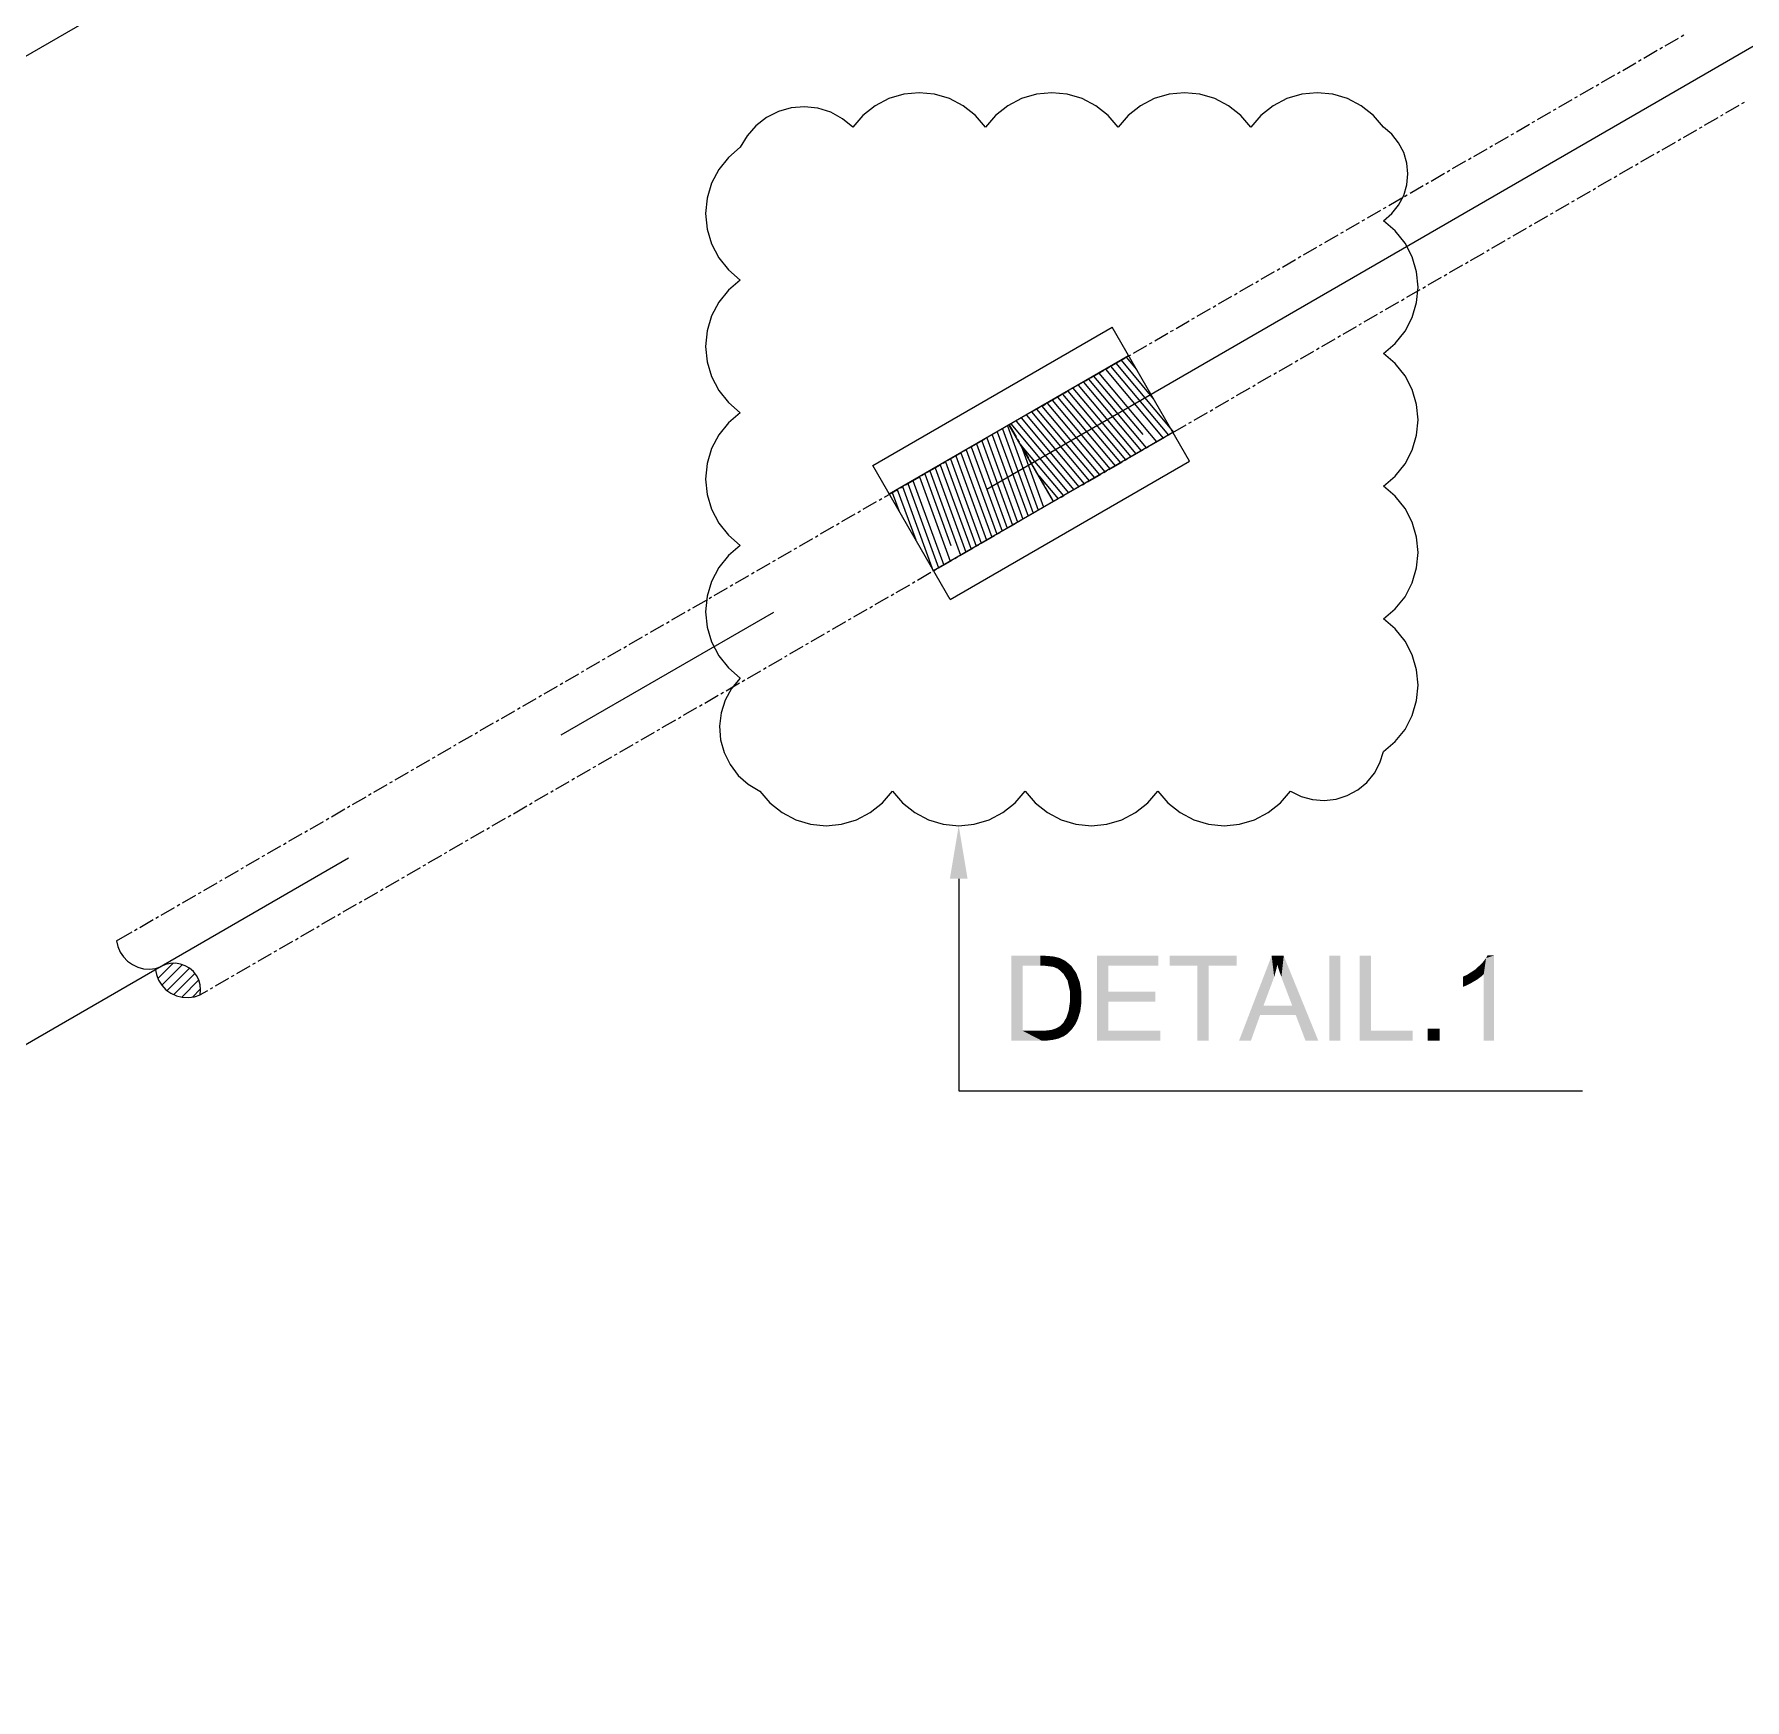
# Model space of a CAD drawing. Header units: millimetres. Extents: x 2 to 579, y 1 to 405.
# Drawn here: x 243.89 to 261.29, y 104.08 to 121.03 of the extents above; entities that cross this region are included whole.
import ezdxf

# ---------------------------------------------------------------- set-up
doc = ezdxf.new("R2010")
doc.units = ezdxf.units.MM
doc.linetypes.add('XKITLINE00', pattern=[0])
doc.layers.add('LinkedObject', color=7, linetype='Continuous', lineweight=0)

# ---------------------------------------------------------------- blocks, each defined once
blk = doc.blocks.new('*A4')
at = {"layer": 'LinkedObject'}
for color, points in [(6, [(253.384, 112.436), (253.204, 112.436), (253.294, 112.976)]), (7, [(253.828, 111.652), (253.943, 111.55), (253.828, 110.788)]), (7, [(254.124, 111.55), (253.828, 111.652), (254.126, 111.652)]), (7, [(253.943, 111.55), (253.828, 111.652), (254.124, 111.55)]), (7, [(254.126, 111.652), (254.175, 111.55), (254.124, 111.55)]), (7, [(254.176, 111.652), (254.175, 111.55), (254.126, 111.652)]), (7, [(254.176, 111.652), (254.249, 111.541), (254.175, 111.55)]), (7, [(254.253, 111.646), (254.249, 111.541), (254.176, 111.652)]), (7, [(254.28, 111.64), (254.249, 111.541), (254.253, 111.646)]), (7, [(254.28, 111.64), (254.272, 111.533), (254.249, 111.541)]), (7, [(254.272, 111.533), (254.28, 111.64), (254.304, 111.52)]), (7, [(254.38, 111.6), (254.28, 111.64), (254.317, 111.631)]), (7, [(254.406, 111.578), (254.28, 111.64), (254.38, 111.6)]), (7, [(254.358, 111.471), (254.28, 111.64), (254.406, 111.578)]), (7, [(254.304, 111.52), (254.28, 111.64), (254.358, 111.471)]), (7, [(254.406, 111.578), (254.38, 111.435), (254.358, 111.471)]), (7, [(254.44, 111.549), (254.38, 111.435), (254.406, 111.578)]), (7, [(254.815, 111.286), (254.701, 110.788), (254.701, 111.652)]), (7, [(254.815, 111.286), (254.701, 111.652), (254.815, 111.55)]), (7, [(255.326, 111.55), (254.701, 111.652), (255.326, 111.652)]), (7, [(254.815, 111.55), (254.701, 111.652), (255.326, 111.55)]), (7, [(255.439, 111.652), (255.723, 111.55), (255.439, 111.55)]), (7, [(255.837, 111.55), (255.723, 111.55), (255.439, 111.652)]), (7, [(255.837, 111.55), (255.439, 111.652), (256.123, 111.652)]), (7, [(255.837, 111.55), (256.123, 111.652), (256.123, 111.55)]), (7, [(256.478, 111.652), (256.489, 111.396), (256.146, 110.788)]), (7, [(256.489, 111.396), (256.478, 111.652), (256.504, 111.437)]), (7, [(256.504, 111.437), (256.478, 111.652), (256.527, 111.52)]), (7, [(256.527, 111.52), (256.478, 111.652), (256.536, 111.562)]), (7, [(256.601, 111.652), (256.536, 111.562), (256.478, 111.652)]), (7, [(256.536, 111.562), (256.601, 111.652), (256.546, 111.526)]), (7, [(256.546, 111.526), (256.601, 111.652), (256.577, 111.436)]), (7, [(256.577, 111.436), (256.601, 111.652), (256.597, 111.382)]), (7, [(256.597, 111.382), (256.601, 111.652), (256.688, 111.143)]), (7, [(256.688, 111.143), (256.601, 111.652), (256.723, 111.05)]), (7, [(256.723, 111.05), (256.601, 111.652), (256.953, 110.788)]), (7, [(257.178, 111.652), (257.064, 110.788), (257.064, 111.652)]), (7, [(257.178, 110.788), (257.064, 110.788), (257.178, 111.652)]), (7, [(257.489, 111.652), (257.375, 110.788), (257.375, 111.652)]), (7, [(257.489, 110.89), (257.375, 110.788), (257.489, 111.652)]), (7, [(258.636, 111.464), (258.579, 111.54), (258.613, 111.57)]), (7, [(258.66, 111.628), (258.636, 111.464), (258.613, 111.57)]), (7, [(258.636, 110.788), (258.66, 111.628), (258.742, 110.788)]), (7, [(258.636, 111.464), (258.66, 111.628), (258.636, 110.788)]), (7, [(258.742, 111.656), (258.66, 111.628), (258.674, 111.656)]), (7, [(258.742, 110.788), (258.66, 111.628), (258.742, 111.656)]), (7, [(253.828, 110.788), (253.943, 111.55), (253.943, 110.89)]), (7, [(254.491, 111.475), (254.38, 111.435), (254.44, 111.549)]), (7, [(254.38, 111.435), (254.491, 111.475), (254.402, 111.399)]), (7, [(254.402, 111.399), (254.491, 111.475), (254.508, 111.43)]), (7, [(254.508, 111.43), (254.425, 111.294), (254.402, 111.399)]), (7, [(254.525, 111.385), (254.425, 111.294), (254.508, 111.43)]), (7, [(255.723, 110.788), (255.837, 111.55), (255.837, 110.788)]), (7, [(255.723, 111.55), (255.837, 111.55), (255.723, 110.788)]), (7, [(256.146, 110.788), (256.489, 111.396), (256.394, 111.143)]), (7, [(258.469, 111.46), (258.505, 111.373), (258.424, 111.439)]), (7, [(258.424, 111.439), (258.505, 111.373), (258.424, 111.336)]), (7, [(258.567, 111.409), (258.469, 111.46), (258.546, 111.51)]), (7, [(258.505, 111.373), (258.469, 111.46), (258.536, 111.391)]), (7, [(258.536, 111.391), (258.469, 111.46), (258.567, 111.409)]), (7, [(258.579, 111.54), (258.636, 111.464), (258.546, 111.51)]), (7, [(258.546, 111.51), (258.636, 111.464), (258.567, 111.409)]), (7, [(258.567, 111.409), (258.636, 111.464), (258.617, 111.446)]), (7, [(254.542, 111.283), (254.425, 111.294), (254.525, 111.385)]), (7, [(254.542, 111.225), (254.425, 111.294), (254.542, 111.283)]), (7, [(254.425, 111.294), (254.542, 111.225), (254.425, 111.227)]), (7, [(254.542, 111.225), (254.425, 111.178), (254.425, 111.227)]), (7, [(254.542, 111.176), (254.425, 111.178), (254.542, 111.225)]), (7, [(254.815, 111.184), (254.701, 110.788), (254.815, 111.286)]), (7, [(255.294, 111.184), (254.815, 111.286), (255.294, 111.286)]), (7, [(254.815, 111.184), (254.815, 111.286), (255.294, 111.184)]), (7, [(258.424, 111.336), (258.505, 111.373), (258.449, 111.345)]), (7, [(254.359, 110.971), (254.519, 111.05), (254.46, 110.925)]), (7, [(254.391, 111.026), (254.519, 111.05), (254.359, 110.971)]), (7, [(254.402, 111.06), (254.519, 111.05), (254.391, 111.026)]), (7, [(254.519, 111.05), (254.402, 111.06), (254.413, 111.095)]), (7, [(254.425, 111.178), (254.542, 111.176), (254.413, 111.095)]), (7, [(254.413, 111.095), (254.542, 111.176), (254.519, 111.05)]), (7, [(254.46, 110.925), (254.519, 111.05), (254.478, 110.95)]), (7, [(254.478, 110.95), (254.519, 111.05), (254.508, 111.012)]), (7, [(254.519, 111.05), (254.542, 111.176), (254.531, 111.089)]), (7, [(254.815, 110.89), (254.701, 110.788), (254.815, 111.184)]), (7, [(256.361, 111.05), (256.146, 110.788), (256.394, 111.143)]), (7, [(256.146, 110.788), (256.361, 111.05), (256.267, 110.788)]), (7, [(256.394, 111.143), (256.723, 111.05), (256.361, 111.05)]), (7, [(256.688, 111.143), (256.723, 111.05), (256.394, 111.143)]), (7, [(256.723, 111.05), (256.953, 110.788), (256.823, 110.788)]), (7, [(253.943, 110.89), (254.14, 110.788), (253.828, 110.788)]), (7, [(254.127, 110.89), (254.14, 110.788), (253.943, 110.89)]), (7, [(254.127, 110.89), (254.179, 110.788), (254.14, 110.788)]), (7, [(254.17, 110.89), (254.179, 110.788), (254.127, 110.89)]), (7, [(254.279, 110.803), (254.17, 110.89), (254.237, 110.898)]), (7, [(254.248, 110.796), (254.17, 110.89), (254.279, 110.803)]), (7, [(254.179, 110.788), (254.17, 110.89), (254.248, 110.796)]), (7, [(254.261, 110.906), (254.279, 110.803), (254.237, 110.898)]), (7, [(254.285, 110.914), (254.279, 110.803), (254.261, 110.906)]), (7, [(254.279, 110.803), (254.285, 110.914), (254.309, 110.81)]), (7, [(254.382, 110.846), (254.285, 110.914), (254.324, 110.936)]), (7, [(254.36, 110.832), (254.285, 110.914), (254.382, 110.846)]), (7, [(254.309, 110.81), (254.285, 110.914), (254.36, 110.832)]), (7, [(254.339, 110.951), (254.403, 110.861), (254.324, 110.936)]), (7, [(254.324, 110.936), (254.403, 110.861), (254.382, 110.846)]), (7, [(254.46, 110.925), (254.339, 110.951), (254.359, 110.971)]), (7, [(254.442, 110.9), (254.339, 110.951), (254.46, 110.925)]), (7, [(254.403, 110.861), (254.339, 110.951), (254.442, 110.9)]), (7, [(254.701, 110.788), (254.815, 110.89), (255.346, 110.788)]), (7, [(255.346, 110.788), (254.815, 110.89), (255.346, 110.89)]), (7, [(257.375, 110.788), (257.489, 110.89), (257.914, 110.788)]), (7, [(257.914, 110.788), (257.489, 110.89), (257.914, 110.89)]), (7, [(258.188, 110.909), (258.067, 110.788), (258.067, 110.909)]), (7, [(258.188, 110.788), (258.067, 110.788), (258.188, 110.909)])]:
    blk.add_hatch(color=color, dxfattribs=at).paths.add_polyline_path(points, flags=17)
at = {"layer": 'LinkedObject', "color": 6, "linetype": 'XKITLINE00', "lineweight": 0}
for p, q in [((222.761, 108.645), (264.155, 132.569)), ((253.579, 116.401), (268.4, 124.968)), ((249.25, 113.899), (251.414, 115.15)), ((232.264, 104.082), (247.085, 112.648)), ((253.294, 112.436), (253.294, 110.279)), ((253.294, 110.279), (259.642, 110.279))]:
    blk.add_line(p, q, dxfattribs=at)
at = {"layer": 'LinkedObject', "color": 9, "linetype": 'XKITLINE00', "lineweight": 0}
for p, q in [((260.483, 120.912), (260.618, 120.99)), ((260.645, 121.005), (260.672, 121.021)), ((260.266, 120.786), (260.402, 120.865)), ((260.429, 120.88), (260.456, 120.896)), ((259.996, 120.63), (260.023, 120.646)), ((260.05, 120.661), (260.185, 120.739)), ((260.212, 120.755), (260.239, 120.771)), ((259.617, 120.411), (259.752, 120.489)), ((259.779, 120.505), (259.806, 120.521)), ((259.834, 120.536), (259.969, 120.614)), ((259.401, 120.286), (259.536, 120.364)), ((259.563, 120.38), (259.59, 120.395)), ((261.101, 120.229), (261.236, 120.307)), ((261.263, 120.323), (261.29, 120.339)), ((258.968, 120.036), (259.103, 120.114)), ((259.13, 120.13), (259.157, 120.145)), ((259.184, 120.161), (259.319, 120.239)), ((259.347, 120.255), (259.374, 120.27)), ((260.884, 120.104), (261.02, 120.182)), ((261.047, 120.198), (261.074, 120.213)), ((258.751, 119.911), (258.887, 119.989)), ((258.914, 120.005), (258.941, 120.02)), ((260.451, 119.854), (260.587, 119.932)), ((260.614, 119.948), (260.641, 119.963)), ((260.668, 119.979), (260.803, 120.057)), ((260.83, 120.073), (260.857, 120.088)), ((258.481, 119.754), (258.508, 119.77)), ((258.535, 119.786), (258.67, 119.864)), ((258.697, 119.879), (258.724, 119.895)), ((260.235, 119.729), (260.37, 119.807)), ((260.397, 119.823), (260.424, 119.838)), ((258.102, 119.535), (258.237, 119.614)), ((258.264, 119.629), (258.291, 119.645)), ((258.318, 119.661), (258.454, 119.739)), ((259.964, 119.572), (259.991, 119.588)), ((260.018, 119.604), (260.154, 119.682)), ((260.181, 119.697), (260.208, 119.713)), ((257.886, 119.41), (258.021, 119.488)), ((258.048, 119.504), (258.075, 119.52)), ((259.586, 119.353), (259.721, 119.432)), ((259.748, 119.447), (259.775, 119.463)), ((259.802, 119.478), (259.937, 119.557)), ((257.453, 119.16), (257.588, 119.238)), ((257.615, 119.254), (257.642, 119.27)), ((257.669, 119.285), (257.804, 119.363)), ((257.831, 119.379), (257.858, 119.395)), ((259.369, 119.228), (259.504, 119.306)), ((259.531, 119.322), (259.559, 119.338)), ((257.236, 119.035), (257.371, 119.113)), ((257.398, 119.129), (257.426, 119.144)), ((258.936, 118.978), (259.072, 119.056)), ((259.099, 119.072), (259.126, 119.088)), ((259.153, 119.103), (259.288, 119.181)), ((259.315, 119.197), (259.342, 119.213)), ((256.966, 118.879), (256.993, 118.894)), ((257.02, 118.91), (257.155, 118.988)), ((257.182, 119.004), (257.209, 119.019)), ((258.72, 118.853), (258.855, 118.931)), ((258.882, 118.947), (258.909, 118.962)), ((256.587, 118.66), (256.722, 118.738)), ((256.749, 118.754), (256.776, 118.769)), ((256.803, 118.785), (256.939, 118.863)), ((258.449, 118.697), (258.476, 118.712)), ((258.503, 118.728), (258.639, 118.806)), ((258.666, 118.822), (258.693, 118.837)), ((256.37, 118.535), (256.506, 118.613)), ((256.533, 118.628), (256.56, 118.644)), ((258.07, 118.478), (258.206, 118.556)), ((258.233, 118.572), (258.26, 118.587)), ((258.287, 118.603), (258.422, 118.681)), ((255.937, 118.284), (256.073, 118.363)), ((256.1, 118.378), (256.127, 118.394)), ((256.154, 118.41), (256.289, 118.488)), ((256.316, 118.503), (256.343, 118.519)), ((257.854, 118.353), (257.989, 118.431)), ((258.016, 118.446), (258.043, 118.462)), ((255.721, 118.159), (255.856, 118.238)), ((255.883, 118.253), (255.91, 118.269)), ((257.583, 118.196), (257.611, 118.212)), ((257.638, 118.228), (257.773, 118.306)), ((257.8, 118.321), (257.827, 118.337)), ((255.45, 118.003), (255.478, 118.019)), ((255.505, 118.034), (255.64, 118.112)), ((255.667, 118.128), (255.694, 118.144)), ((257.205, 117.977), (257.34, 118.055)), ((257.367, 118.071), (257.394, 118.087)), ((257.421, 118.102), (257.556, 118.181)), ((255.072, 117.784), (255.207, 117.862)), ((255.234, 117.878), (255.261, 117.893)), ((255.288, 117.909), (255.423, 117.987)), ((256.934, 117.821), (256.961, 117.837)), ((256.988, 117.852), (257.123, 117.93)), ((257.151, 117.946), (257.178, 117.962)), ((254.855, 117.659), (254.99, 117.737)), ((255.018, 117.753), (255.045, 117.768)), ((256.555, 117.602), (256.691, 117.68)), ((256.718, 117.696), (256.745, 117.711)), ((256.772, 117.727), (256.907, 117.805)), ((254.585, 117.503), (254.612, 117.518)), ((254.639, 117.534), (254.774, 117.612)), ((254.801, 117.628), (254.828, 117.643)), ((256.339, 117.477), (256.474, 117.555)), ((256.501, 117.571), (256.528, 117.586)), ((254.206, 117.284), (254.341, 117.362)), ((254.368, 117.377), (254.395, 117.393)), ((254.422, 117.409), (254.558, 117.487)), ((256.068, 117.321), (256.095, 117.336)), ((256.122, 117.352), (256.258, 117.43)), ((256.285, 117.446), (256.312, 117.461)), ((254.049, 117.193), (254.125, 117.237)), ((254.152, 117.252), (254.179, 117.268)), ((255.69, 117.102), (255.825, 117.18)), ((255.852, 117.195), (255.879, 117.211)), ((255.906, 117.227), (256.041, 117.305)), ((253.881, 116.932), (253.81, 117.055)), ((255.473, 116.977), (255.608, 117.055)), ((255.635, 117.07), (255.662, 117.086)), ((253.35, 116.789), (253.377, 116.805)), ((253.404, 116.82), (253.562, 116.911)), ((253.912, 116.878), (253.897, 116.905)), ((254.006, 116.715), (253.928, 116.85)), ((255.04, 116.726), (255.175, 116.804)), ((255.203, 116.82), (255.23, 116.836)), ((255.257, 116.851), (255.392, 116.93)), ((255.419, 116.945), (255.446, 116.961)), ((252.971, 116.57), (253.107, 116.648)), ((253.134, 116.664), (253.161, 116.68)), ((253.188, 116.695), (253.323, 116.773)), ((254.037, 116.661), (254.022, 116.688)), ((254.131, 116.499), (254.053, 116.634)), ((254.824, 116.601), (254.959, 116.679)), ((254.986, 116.695), (255.013, 116.711)), ((252.755, 116.445), (252.89, 116.523)), ((252.917, 116.539), (252.944, 116.554)), ((254.162, 116.445), (254.147, 116.472)), ((254.553, 116.445), (254.58, 116.46)), ((254.607, 116.476), (254.743, 116.554)), ((254.77, 116.57), (254.797, 116.586)), ((252.322, 116.195), (252.457, 116.273)), ((252.484, 116.289), (252.511, 116.304)), ((252.538, 116.32), (252.674, 116.398)), ((252.701, 116.414), (252.728, 116.429)), ((254.174, 116.226), (254.31, 116.304)), ((254.249, 116.294), (254.178, 116.418)), ((254.337, 116.32), (254.364, 116.335)), ((254.391, 116.351), (254.526, 116.429)), ((252.106, 116.07), (252.241, 116.148)), ((252.268, 116.164), (252.295, 116.179)), ((253.958, 116.101), (254.093, 116.179)), ((254.12, 116.195), (254.147, 116.21)), ((251.835, 115.913), (251.862, 115.929)), ((251.889, 115.945), (252.024, 116.023)), ((252.051, 116.038), (252.078, 116.054)), ((253.525, 115.851), (253.66, 115.929)), ((253.687, 115.944), (253.714, 115.96)), ((253.741, 115.976), (253.877, 116.054)), ((253.904, 116.07), (253.931, 116.085)), ((251.456, 115.694), (251.591, 115.773)), ((251.619, 115.788), (251.646, 115.804)), ((251.673, 115.82), (251.808, 115.898)), ((253.309, 115.726), (253.444, 115.804)), ((253.471, 115.819), (253.498, 115.835)), ((251.24, 115.569), (251.375, 115.648)), ((251.402, 115.663), (251.429, 115.679)), ((253.038, 115.569), (253.065, 115.585)), ((253.092, 115.6), (253.227, 115.679)), ((253.254, 115.694), (253.282, 115.71)), ((250.969, 115.413), (250.996, 115.429)), ((251.023, 115.444), (251.159, 115.522)), ((251.186, 115.538), (251.213, 115.554)), ((252.659, 115.35), (252.795, 115.428)), ((252.822, 115.444), (252.849, 115.46)), ((252.876, 115.475), (253.011, 115.554)), ((250.59, 115.194), (250.726, 115.272)), ((250.753, 115.288), (250.78, 115.303)), ((250.807, 115.319), (250.942, 115.397)), ((252.443, 115.225), (252.578, 115.303)), ((252.605, 115.319), (252.632, 115.335)), ((250.32, 115.038), (250.347, 115.053)), ((250.374, 115.069), (250.509, 115.147)), ((250.536, 115.163), (250.563, 115.178)), ((252.01, 114.975), (252.145, 115.053)), ((252.172, 115.069), (252.199, 115.084)), ((252.226, 115.1), (252.362, 115.178)), ((252.389, 115.194), (252.416, 115.209)), ((249.941, 114.819), (250.076, 114.897)), ((250.103, 114.913), (250.13, 114.928)), ((250.158, 114.944), (250.293, 115.022)), ((251.793, 114.85), (251.929, 114.928)), ((251.956, 114.944), (251.983, 114.959)), ((249.725, 114.694), (249.86, 114.772)), ((249.887, 114.787), (249.914, 114.803)), ((251.523, 114.693), (251.55, 114.709)), ((251.577, 114.725), (251.712, 114.803)), ((251.739, 114.819), (251.766, 114.834)), ((249.454, 114.537), (249.481, 114.553)), ((249.508, 114.569), (249.643, 114.647)), ((249.67, 114.662), (249.698, 114.678)), ((251.144, 114.475), (251.279, 114.553)), ((251.306, 114.568), (251.333, 114.584)), ((251.361, 114.6), (251.496, 114.678)), ((249.075, 114.318), (249.211, 114.397)), ((249.238, 114.412), (249.265, 114.428)), ((249.292, 114.443), (249.427, 114.522)), ((250.928, 114.349), (251.063, 114.428)), ((251.09, 114.443), (251.117, 114.459)), ((248.859, 114.193), (248.994, 114.271)), ((249.021, 114.287), (249.048, 114.303)), ((250.657, 114.193), (250.684, 114.209)), ((250.711, 114.224), (250.846, 114.303)), ((250.874, 114.318), (250.901, 114.334)), ((248.426, 113.943), (248.561, 114.021)), ((248.588, 114.037), (248.615, 114.052)), ((248.642, 114.068), (248.778, 114.146)), ((248.805, 114.162), (248.832, 114.178)), ((250.278, 113.974), (250.414, 114.052)), ((250.441, 114.068), (250.468, 114.084)), ((250.495, 114.099), (250.63, 114.177)), ((248.209, 113.818), (248.345, 113.896)), ((248.372, 113.912), (248.399, 113.927)), ((250.008, 113.818), (250.035, 113.833)), ((250.062, 113.849), (250.197, 113.927)), ((250.224, 113.943), (250.251, 113.958)), ((247.939, 113.662), (247.966, 113.677)), ((247.993, 113.693), (248.128, 113.771)), ((248.155, 113.787), (248.182, 113.802)), ((249.629, 113.599), (249.764, 113.677)), ((249.791, 113.693), (249.818, 113.708)), ((249.845, 113.724), (249.981, 113.802)), ((247.56, 113.443), (247.695, 113.521)), ((247.722, 113.536), (247.75, 113.552)), ((247.777, 113.568), (247.912, 113.646)), ((249.412, 113.474), (249.548, 113.552)), ((249.575, 113.568), (249.602, 113.583)), ((247.344, 113.318), (247.479, 113.396)), ((247.506, 113.411), (247.533, 113.427)), ((249.142, 113.317), (249.169, 113.333)), ((249.196, 113.349), (249.331, 113.427)), ((249.358, 113.442), (249.385, 113.458)), ((246.911, 113.067), (247.046, 113.146)), ((247.073, 113.161), (247.1, 113.177)), ((247.127, 113.192), (247.263, 113.271)), ((247.29, 113.286), (247.317, 113.302)), ((248.763, 113.098), (248.898, 113.177)), ((248.925, 113.192), (248.953, 113.208)), ((248.98, 113.224), (249.115, 113.302)), ((246.694, 112.942), (246.83, 113.02)), ((246.857, 113.036), (246.884, 113.052)), ((248.547, 112.973), (248.682, 113.052)), ((248.709, 113.067), (248.736, 113.083)), ((246.424, 112.786), (246.451, 112.801)), ((246.478, 112.817), (246.613, 112.895)), ((246.64, 112.911), (246.667, 112.927)), ((248.114, 112.723), (248.249, 112.801)), ((248.276, 112.817), (248.303, 112.833)), ((248.33, 112.848), (248.466, 112.926)), ((248.493, 112.942), (248.52, 112.958)), ((246.045, 112.567), (246.18, 112.645)), ((246.207, 112.661), (246.234, 112.676)), ((246.261, 112.692), (246.397, 112.77)), ((247.897, 112.598), (248.033, 112.676)), ((248.06, 112.692), (248.087, 112.707)), ((245.829, 112.442), (245.964, 112.52)), ((245.991, 112.536), (246.018, 112.551)), ((247.627, 112.442), (247.654, 112.457)), ((247.681, 112.473), (247.816, 112.551)), ((247.843, 112.567), (247.87, 112.582)), ((245.396, 112.192), (245.531, 112.27)), ((245.558, 112.285), (245.585, 112.301)), ((245.612, 112.317), (245.747, 112.395)), ((245.774, 112.411), (245.801, 112.426)), ((247.248, 112.223), (247.383, 112.301)), ((247.41, 112.317), (247.437, 112.332)), ((247.464, 112.348), (247.6, 112.426)), ((245.179, 112.067), (245.314, 112.145)), ((245.342, 112.16), (245.369, 112.176)), ((247.032, 112.098), (247.167, 112.176)), ((247.194, 112.191), (247.221, 112.207)), ((244.909, 111.91), (244.936, 111.926)), ((244.963, 111.941), (245.098, 112.02)), ((245.125, 112.035), (245.152, 112.051)), ((246.599, 111.847), (246.734, 111.926)), ((246.761, 111.941), (246.788, 111.957)), ((246.815, 111.973), (246.95, 112.051)), ((246.977, 112.066), (247.005, 112.082)), ((244.724, 111.804), (244.882, 111.895)), ((246.382, 111.722), (246.517, 111.801)), ((246.545, 111.816), (246.572, 111.832)), ((246.112, 111.566), (246.139, 111.582)), ((246.166, 111.597), (246.301, 111.675)), ((246.328, 111.691), (246.355, 111.707)), ((245.733, 111.347), (245.868, 111.425)), ((245.895, 111.441), (245.922, 111.456)), ((245.949, 111.472), (246.085, 111.55)), ((245.573, 111.255), (245.652, 111.3)), ((245.679, 111.316), (245.706, 111.331))]:
    blk.add_line(p, q, dxfattribs=at)
at = {"layer": 'LinkedObject', "color": 2, "linetype": 'XKITLINE00', "lineweight": 0}
for p, q in [((251.59, 120.279), (251.459, 120.242)), ((251.726, 120.29), (251.59, 120.279)), ((251.861, 120.275), (251.726, 120.29)), ((251.991, 120.234), (251.861, 120.275)), ((252.443, 120.301), (252.319, 120.203)), ((252.583, 120.374), (252.443, 120.301)), ((252.734, 120.419), (252.583, 120.374)), ((252.891, 120.434), (252.734, 120.419)), ((253.049, 120.419), (252.891, 120.434)), ((253.2, 120.374), (253.049, 120.419)), ((253.34, 120.301), (253.2, 120.374)), ((253.464, 120.203), (253.34, 120.301)), ((253.793, 120.301), (253.669, 120.203)), ((253.933, 120.374), (253.793, 120.301)), ((254.084, 120.419), (253.933, 120.374)), ((254.241, 120.434), (254.084, 120.419)), ((254.399, 120.419), (254.241, 120.434)), ((254.55, 120.374), (254.399, 120.419)), ((254.69, 120.301), (254.55, 120.374)), ((254.814, 120.203), (254.69, 120.301)), ((255.143, 120.301), (255.019, 120.203)), ((255.283, 120.374), (255.143, 120.301)), ((255.434, 120.419), (255.283, 120.374)), ((255.591, 120.434), (255.434, 120.419)), ((255.749, 120.419), (255.591, 120.434)), ((255.9, 120.374), (255.749, 120.419)), ((256.04, 120.301), (255.9, 120.374)), ((256.164, 120.203), (256.04, 120.301)), ((256.493, 120.301), (256.369, 120.203)), ((256.633, 120.374), (256.493, 120.301)), ((256.784, 120.419), (256.633, 120.374)), ((256.941, 120.434), (256.784, 120.419)), ((257.099, 120.419), (256.941, 120.434)), ((257.25, 120.374), (257.099, 120.419)), ((257.39, 120.301), (257.25, 120.374)), ((257.514, 120.203), (257.39, 120.301)), ((251.23, 120.098), (251.14, 119.996)), ((251.338, 120.181), (251.23, 120.098)), ((251.459, 120.242), (251.338, 120.181)), ((252.111, 120.169), (251.991, 120.234)), ((252.216, 120.083), (252.111, 120.169)), ((252.319, 120.203), (252.216, 120.083)), ((253.566, 120.083), (253.464, 120.203)), ((253.669, 120.203), (253.566, 120.083)), ((254.916, 120.083), (254.814, 120.203)), ((255.019, 120.203), (254.916, 120.083)), ((256.266, 120.083), (256.164, 120.203)), ((256.369, 120.203), (256.266, 120.083)), ((257.616, 120.083), (257.514, 120.203)), ((251.14, 119.996), (251.071, 119.878)), ((252.216, 120.083), (252.216, 120.083)), ((253.566, 120.083), (253.566, 120.083)), ((254.916, 120.083), (254.916, 120.083)), ((256.266, 120.083), (256.266, 120.083)), ((257.701, 120.011), (257.616, 120.083)), ((257.77, 119.923), (257.701, 120.011)), ((250.951, 119.776), (250.852, 119.652)), ((251.071, 119.878), (250.951, 119.776)), ((251.071, 119.878), (251.071, 119.878)), ((257.822, 119.824), (257.77, 119.923)), ((257.854, 119.718), (257.822, 119.824)), ((250.852, 119.652), (250.779, 119.512)), ((257.864, 119.607), (257.854, 119.718)), ((257.854, 119.496), (257.864, 119.607)), ((250.779, 119.512), (250.735, 119.361)), ((257.822, 119.389), (257.854, 119.496)), ((250.735, 119.361), (250.719, 119.203)), ((257.701, 119.203), (257.77, 119.29)), ((257.77, 119.29), (257.822, 119.389)), ((250.719, 119.203), (250.735, 119.046)), ((257.616, 119.13), (257.701, 119.203)), ((257.736, 119.028), (257.616, 119.13)), ((257.616, 119.13), (257.616, 119.13)), ((250.735, 119.046), (250.779, 118.895)), ((250.779, 118.895), (250.852, 118.755)), ((257.835, 118.904), (257.736, 119.028)), ((257.908, 118.764), (257.835, 118.904)), ((250.852, 118.755), (250.951, 118.631)), ((257.953, 118.612), (257.908, 118.764)), ((250.951, 118.631), (251.071, 118.528)), ((257.968, 118.455), (257.953, 118.612)), ((250.951, 118.426), (250.852, 118.302)), ((251.071, 118.528), (250.951, 118.426)), ((251.071, 118.528), (251.071, 118.528)), ((257.953, 118.298), (257.968, 118.455)), ((250.852, 118.302), (250.779, 118.162)), ((257.908, 118.147), (257.953, 118.298)), ((250.735, 118.011), (250.719, 117.853)), ((250.779, 118.162), (250.735, 118.011)), ((257.835, 118.006), (257.908, 118.147)), ((250.719, 117.853), (250.735, 117.696)), ((257.616, 117.78), (257.736, 117.883)), ((257.736, 117.883), (257.835, 118.006)), ((250.735, 117.696), (250.779, 117.545)), ((257.736, 117.678), (257.616, 117.78)), ((257.616, 117.78), (257.616, 117.78)), ((257.835, 117.554), (257.736, 117.678)), ((250.779, 117.545), (250.852, 117.405)), ((257.908, 117.414), (257.835, 117.554)), ((250.852, 117.405), (250.951, 117.281)), ((257.953, 117.262), (257.908, 117.414)), ((250.951, 117.281), (251.071, 117.178)), ((251.071, 117.178), (250.951, 117.076)), ((251.071, 117.178), (251.071, 117.178)), ((257.968, 117.105), (257.953, 117.262)), ((250.951, 117.076), (250.852, 116.952)), ((257.953, 116.948), (257.968, 117.105)), ((250.779, 116.812), (250.735, 116.661)), ((250.852, 116.952), (250.779, 116.812)), ((257.835, 116.656), (257.908, 116.797)), ((257.908, 116.797), (257.953, 116.948)), ((250.735, 116.661), (250.719, 116.503)), ((257.736, 116.533), (257.835, 116.656)), ((250.719, 116.503), (250.735, 116.346)), ((257.616, 116.43), (257.736, 116.533)), ((250.735, 116.346), (250.779, 116.195)), ((257.736, 116.328), (257.616, 116.43)), ((257.616, 116.43), (257.616, 116.43)), ((257.835, 116.204), (257.736, 116.328)), ((250.779, 116.195), (250.852, 116.055)), ((257.908, 116.064), (257.835, 116.204)), ((250.852, 116.055), (250.951, 115.931)), ((250.951, 115.931), (251.071, 115.828)), ((257.953, 115.912), (257.908, 116.064)), ((251.071, 115.828), (250.951, 115.726)), ((251.071, 115.828), (251.071, 115.828)), ((257.968, 115.755), (257.953, 115.912)), ((257.953, 115.598), (257.968, 115.755)), ((250.852, 115.602), (250.779, 115.462)), ((250.951, 115.726), (250.852, 115.602)), ((257.908, 115.447), (257.953, 115.598)), ((250.779, 115.462), (250.735, 115.311)), ((257.835, 115.306), (257.908, 115.447)), ((250.735, 115.311), (250.719, 115.153)), ((257.736, 115.183), (257.835, 115.306)), ((250.719, 115.153), (250.735, 114.996)), ((257.616, 115.08), (257.736, 115.183)), ((257.736, 114.978), (257.616, 115.08)), ((257.616, 115.08), (257.616, 115.08)), ((250.735, 114.996), (250.779, 114.845)), ((257.835, 114.854), (257.736, 114.978)), ((250.779, 114.845), (250.852, 114.705)), ((250.852, 114.705), (250.951, 114.581)), ((257.908, 114.714), (257.835, 114.854)), ((257.953, 114.562), (257.908, 114.714)), ((250.951, 114.581), (251.071, 114.478)), ((257.968, 114.405), (257.953, 114.562)), ((250.983, 114.373), (250.918, 114.253)), ((251.071, 114.478), (250.983, 114.373)), ((251.071, 114.478), (251.071, 114.478)), ((257.953, 114.248), (257.968, 114.405)), ((250.918, 114.253), (250.876, 114.123)), ((257.908, 114.097), (257.953, 114.248)), ((250.876, 114.123), (250.86, 113.987)), ((257.835, 113.956), (257.908, 114.097)), ((250.86, 113.987), (250.87, 113.851)), ((250.87, 113.851), (250.907, 113.719)), ((257.616, 113.73), (257.736, 113.833)), ((257.736, 113.833), (257.835, 113.956)), ((250.907, 113.719), (250.967, 113.597)), ((257.58, 113.615), (257.616, 113.73)), ((257.616, 113.73), (257.616, 113.73)), ((250.967, 113.597), (251.05, 113.488)), ((251.05, 113.488), (251.152, 113.397)), ((257.446, 113.416), (257.523, 113.509)), ((257.523, 113.509), (257.58, 113.615)), ((251.152, 113.397), (251.269, 113.327)), ((251.269, 113.327), (251.269, 113.327)), ((251.269, 113.327), (251.372, 113.207)), ((252.517, 113.207), (252.619, 113.327)), ((252.619, 113.327), (252.619, 113.327)), ((252.619, 113.327), (252.722, 113.207)), ((253.867, 113.207), (253.969, 113.327)), ((253.969, 113.327), (253.969, 113.327)), ((253.969, 113.327), (254.072, 113.207)), ((255.217, 113.207), (255.319, 113.327)), ((255.319, 113.327), (255.319, 113.327)), ((255.319, 113.327), (255.422, 113.207)), ((256.567, 113.207), (256.669, 113.327)), ((256.669, 113.327), (256.669, 113.327)), ((256.669, 113.327), (256.777, 113.273)), ((257.248, 113.282), (257.354, 113.34)), ((257.354, 113.34), (257.446, 113.416)), ((251.372, 113.207), (251.496, 113.109)), ((252.393, 113.109), (252.517, 113.207)), ((252.722, 113.207), (252.846, 113.109)), ((253.743, 113.109), (253.867, 113.207)), ((254.072, 113.207), (254.196, 113.109)), ((255.093, 113.109), (255.217, 113.207)), ((255.422, 113.207), (255.546, 113.109)), ((256.443, 113.109), (256.567, 113.207)), ((256.777, 113.273), (256.893, 113.241)), ((256.893, 113.241), (257.013, 113.232)), ((257.013, 113.232), (257.133, 113.246)), ((257.133, 113.246), (257.248, 113.282)), ((251.496, 113.109), (251.636, 113.036)), ((251.636, 113.036), (251.787, 112.991)), ((251.787, 112.991), (251.944, 112.976)), ((251.944, 112.976), (252.102, 112.991)), ((252.102, 112.991), (252.253, 113.036)), ((252.253, 113.036), (252.393, 113.109)), ((252.846, 113.109), (252.986, 113.036)), ((252.986, 113.036), (253.137, 112.991)), ((253.137, 112.991), (253.294, 112.976)), ((253.294, 112.976), (253.452, 112.991)), ((253.452, 112.991), (253.603, 113.036)), ((253.603, 113.036), (253.743, 113.109)), ((254.196, 113.109), (254.336, 113.036)), ((254.336, 113.036), (254.487, 112.991)), ((254.487, 112.991), (254.644, 112.976)), ((254.644, 112.976), (254.802, 112.991)), ((254.802, 112.991), (254.953, 113.036)), ((254.953, 113.036), (255.093, 113.109)), ((255.546, 113.109), (255.686, 113.036)), ((255.686, 113.036), (255.837, 112.991)), ((255.837, 112.991), (255.994, 112.976)), ((255.994, 112.976), (256.152, 112.991)), ((256.152, 112.991), (256.303, 113.036)), ((256.303, 113.036), (256.443, 113.109))]:
    blk.add_line(p, q, dxfattribs=at)
at = {"layer": 'LinkedObject', "color": 4, "linetype": 'XKITLINE00', "lineweight": 0}
for p, q in [((252.419, 116.64), (254.854, 118.048)), ((255.642, 116.684), (254.854, 118.048)), ((255.023, 117.756), (252.587, 116.348)), ((255.473, 116.977), (253.038, 115.569)), ((253.805, 117.052), (254.256, 116.273)), ((253.207, 115.277), (252.419, 116.64)), ((253.207, 115.277), (255.642, 116.684))]:
    blk.add_line(p, q, dxfattribs=at)
at = {"layer": 'LinkedObject', "color": 1, "linetype": 'XKITLINE00', "lineweight": 0}
for p, q in [((254.893, 117.681), (255.481, 116.981)), ((254.946, 117.711), (255.276, 117.317)), ((254.998, 117.742), (255.104, 117.616)), ((254.562, 117.489), (255.15, 116.79)), ((254.615, 117.52), (255.202, 116.82)), ((254.615, 117.52), (255.202, 116.82)), ((254.667, 117.55), (255.166, 116.956)), ((254.72, 117.581), (255.308, 116.881)), ((254.787, 117.62), (255.375, 116.92)), ((254.84, 117.65), (255.428, 116.95)), ((254.298, 117.337), (254.886, 116.637)), ((254.351, 117.368), (254.939, 116.668)), ((254.404, 117.398), (254.992, 116.698)), ((254.456, 117.428), (255.044, 116.729)), ((254.509, 117.459), (255.097, 116.759)), ((253.982, 117.154), (254.57, 116.454)), ((254.035, 117.185), (254.622, 116.485)), ((254.087, 117.215), (254.675, 116.515)), ((254.14, 117.246), (254.728, 116.546)), ((254.193, 117.276), (254.781, 116.576)), ((254.246, 117.307), (254.833, 116.607)), ((253.686, 116.983), (253.999, 116.124)), ((253.738, 117.013), (254.051, 116.155)), ((253.791, 117.044), (254.104, 116.185)), ((253.824, 117.063), (254.412, 116.363)), ((253.877, 117.093), (254.464, 116.393)), ((253.929, 117.124), (254.517, 116.424)), ((253.369, 116.8), (253.682, 115.942)), ((253.422, 116.831), (253.735, 115.972)), ((253.475, 116.861), (253.788, 116.002)), ((253.528, 116.892), (253.84, 116.033)), ((253.58, 116.922), (253.893, 116.063)), ((253.633, 116.952), (253.946, 116.094)), ((253.932, 116.833), (254.157, 116.216)), ((253.937, 116.835), (254.359, 116.333)), ((253.053, 116.617), (253.366, 115.759)), ((253.106, 116.648), (253.419, 115.789)), ((253.158, 116.678), (253.471, 115.82)), ((253.211, 116.709), (253.524, 115.85)), ((253.264, 116.739), (253.577, 115.881)), ((253.317, 116.77), (253.63, 115.911)), ((252.775, 116.457), (253.088, 115.598)), ((252.828, 116.487), (253.141, 115.628)), ((252.895, 116.526), (253.208, 115.667)), ((252.948, 116.556), (253.213, 115.828)), ((253, 116.587), (253.313, 115.728)), ((253, 116.587), (253.313, 115.728)), ((254.109, 116.536), (254.306, 116.302)), ((252.617, 116.365), (252.683, 116.182)), ((252.669, 116.396), (252.856, 115.883)), ((252.722, 116.426), (253.035, 115.567)), ((245.303, 111.58), (245.144, 111.421)), ((245.396, 111.565), (245.185, 111.353)), ((245.467, 111.527), (245.239, 111.299)), ((245.521, 111.473), (245.306, 111.258)), ((245.56, 111.403), (245.389, 111.232)), ((245.576, 111.311), (245.496, 111.231))]:
    blk.add_line(p, q, dxfattribs=at)
at = {"layer": 'LinkedObject', "color": 3, "linetype": 'XKITLINE00', "lineweight": 0}
for p, q in [((244.724, 111.804), (244.738, 111.745)), ((244.738, 111.745), (244.762, 111.69)), ((244.762, 111.69), (244.795, 111.64)), ((244.795, 111.64), (244.837, 111.596)), ((244.837, 111.596), (244.887, 111.562)), ((245.274, 111.574), (245.224, 111.562)), ((245.325, 111.576), (245.274, 111.574)), ((245.375, 111.568), (245.325, 111.576)), ((244.887, 111.562), (244.941, 111.536)), ((244.941, 111.536), (245, 111.521)), ((245, 111.521), (245.06, 111.517)), ((245.06, 111.517), (245.12, 111.524)), ((245.119, 111.524), (245.13, 111.463)), ((245.12, 111.524), (245.177, 111.542)), ((245.13, 111.463), (245.152, 111.405)), ((245.152, 111.405), (245.185, 111.353)), ((245.224, 111.562), (245.177, 111.542)), ((245.423, 111.551), (245.375, 111.568)), ((245.467, 111.525), (245.423, 111.551)), ((245.506, 111.492), (245.467, 111.525)), ((245.537, 111.452), (245.506, 111.492)), ((245.561, 111.407), (245.537, 111.452)), ((245.575, 111.358), (245.561, 111.407)), ((245.185, 111.353), (245.227, 111.307)), ((245.227, 111.307), (245.277, 111.271)), ((245.277, 111.271), (245.334, 111.245)), ((245.334, 111.245), (245.394, 111.23)), ((245.394, 111.23), (245.456, 111.227)), ((245.456, 111.227), (245.517, 111.236)), ((245.517, 111.236), (245.576, 111.256)), ((245.58, 111.307), (245.575, 111.358)), ((245.576, 111.256), (245.58, 111.307))]:
    blk.add_line(p, q, dxfattribs=at)

msp = doc.modelspace()

# ---------------------------------------------------------------- block references
at = {"lineweight": 0}
msp.add_blockref('*A4', (0, 0), dxfattribs=at)

doc.saveas('drawing.dxf')
